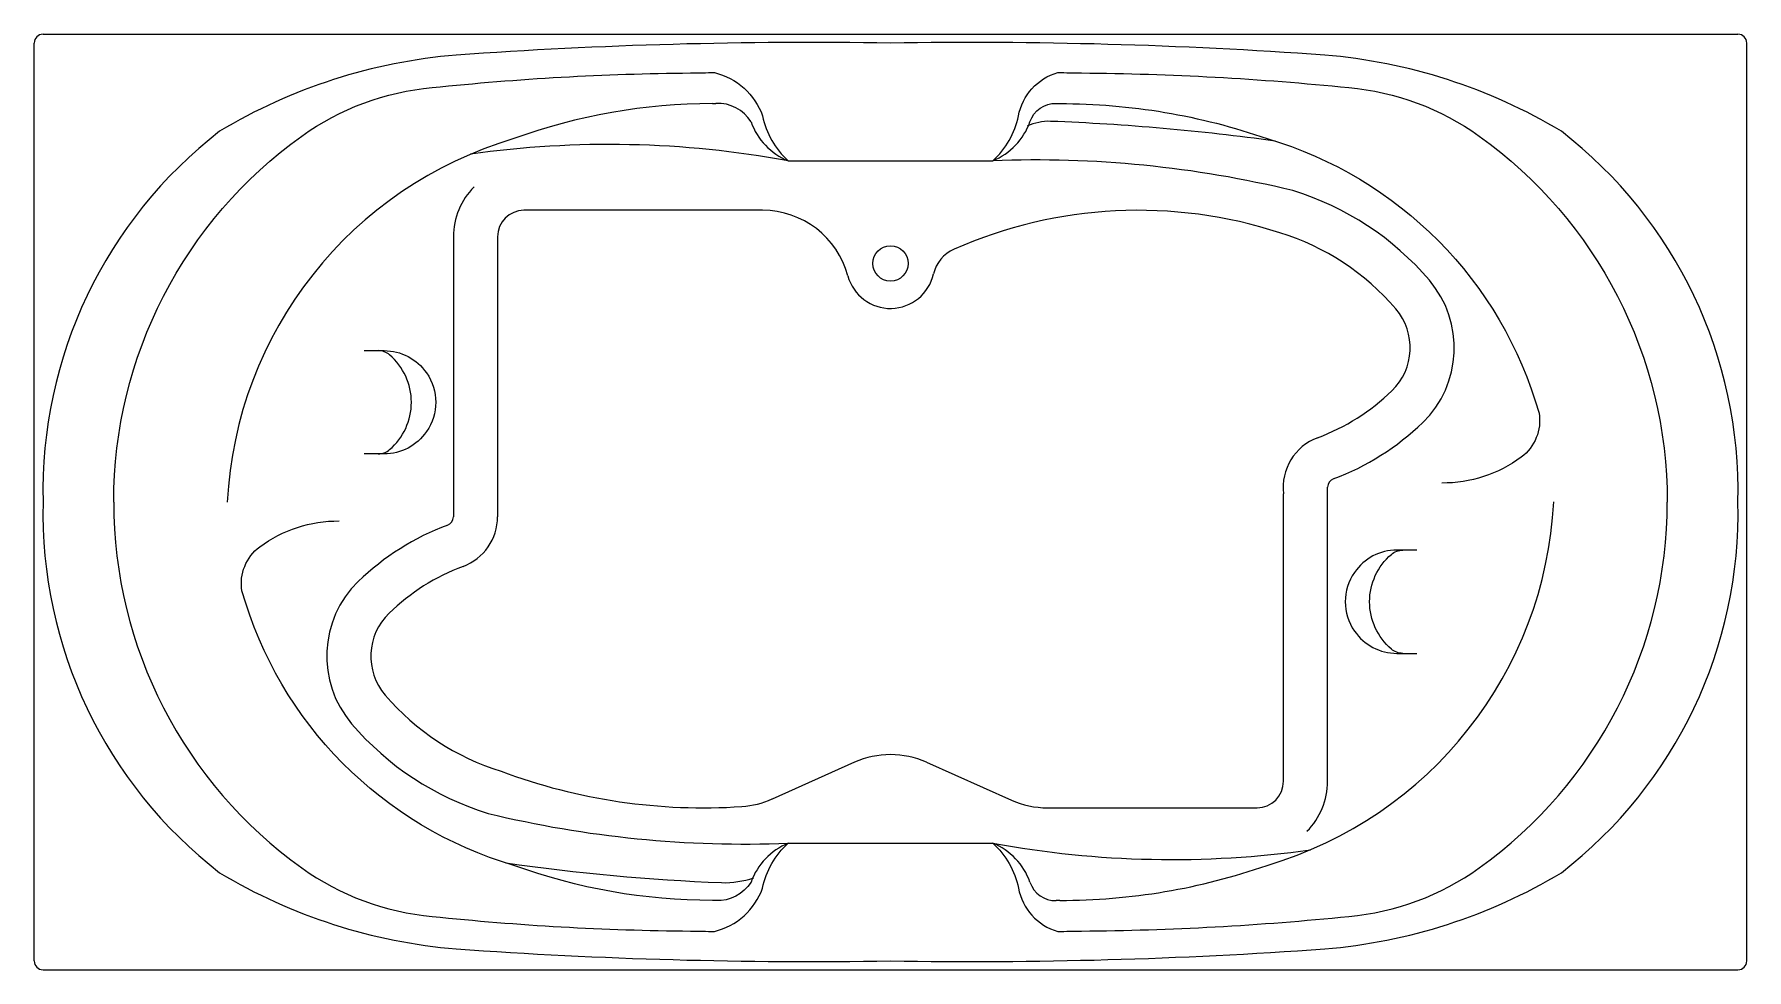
# Model space of a CAD drawing. Extents: x -0.97 to 0.97, y -1.06 to 0.
import ezdxf

# ---------------------------------------------------------------- set-up
doc = ezdxf.new("R2010")
doc.units = 0
doc.header["$LTSCALE"] = 10
doc.layers.get('0').update_dxf_attribs({"linetype": 'CONTINUOUS'})

msp = doc.modelspace()

# ---------------------------------------------------------------- linework, layer by layer
at = {"color": 0}
for p, q in [((-0.96, 0), (0.96, 0)), ((-0.97, -1.05), (-0.97, -0.01)), ((0.97, -1.05), (0.97, -0.01)), ((-0.1449, -0.1995), (-0.4152, -0.1995)), ((-0.4952, -0.2295), (-0.4952, -0.5467)), ((-0.4452, -0.2295), (-0.4452, -0.5467)), ((0.4452, -0.8465), (0.4452, -0.5206)), ((0.4952, -0.8465), (0.4952, -0.5133)), ((-0.0408, -0.8249), (-0.1341, -0.8666)), ((0.0408, -0.8249), (0.1369, -0.8678)), ((0.1777, -0.8765), (0.4152, -0.8765)), ((-0.96, -1.06), (0.96, -1.06))]:
    msp.add_line(p, q, dxfattribs=at)
msp.add_lwpolyline([(0.96, -0.53, 0.238642), (0.76, -0.11, 0.115707), (0.4919, -0.0237, 0.02191), (0, -0.01, 0.02191), (-0.4919, -0.0237, 0.115707), (-0.76, -0.11, 0.238642), (-0.96, -0.53, 0.238642), (-0.76, -0.95, 0.115707), (-0.4919, -1.0363, 0.02191), (0, -1.05, 0.02191), (0.4919, -1.0363, 0.115707), (0.76, -0.95, 0.238642)], format="xyb", close=True, dxfattribs=at)
for points in [[(-0.88, -0.53, -0.24193), (-0.6669, -0.1153, -0.133716), (-0.5191, -0.0605, -0.024332), (-0.2264, -0.0439, -0.002826), (-0.1995, -0.0434, -0.254066), (-0.1449, -0.0926, 0.164824), (-0.1159, -0.1433), (0.1159, -0.1433, 0.164824), (0.1449, -0.0926, -0.281183), (0.1895, -0.0434, -0.002826), (0.2164, -0.0439, -0.02353), (0.5191, -0.0605, -0.133716), (0.6669, -0.1153, -0.24193), (0.88, -0.53)], [(0.1159, -0.1433, 0.213295), (0.158, -0.0992, -0.330277), (0.1878, -0.0783, 0.000177), (0.1917, -0.0785, -0.083577), (0.4266, -0.1182, -0.257262), (0.7347, -0.4293, -0.280873), (0.7145, -0.4792, -0.162651), (0.6246, -0.5085)], [(0.4359, -0.1211, 0.02475), (0.1814, -0.0987, 0.121745), (0.155, -0.1042, 0.089153)], [(-0.5962, -0.3585), (-0.5737, -0.3585, -0.246095), (-0.5256, -0.3837, -0.312404), (-0.5256, -0.4503, -0.246095), (-0.5737, -0.4755), (-0.5962, -0.4755)], [(-0.5804, -0.4755, 0.179416), (-0.5674, -0.4707, 0.459038), (-0.5674, -0.3634, 0.179416), (-0.5804, -0.3585)], [(-0.88, -0.53, 0.24193), (-0.6669, -0.9447, 0.133716), (-0.5191, -0.9995, 0.024332), (-0.2264, -1.0161, 0.002826), (-0.1995, -1.0166, 0.254066), (-0.1449, -0.9674, -0.164824), (-0.1159, -0.9167), (0.1159, -0.9167, -0.164824), (0.1449, -0.9674, 0.281183), (0.1895, -1.0166, 0.002826), (0.2164, -1.0161, 0.02353), (0.5191, -0.9995, 0.133716), (0.6669, -0.9447, 0.24193), (0.88, -0.53)], [(-0.1159, -0.9167, 0.213295), (-0.158, -0.9608, -0.267285), (-0.1978, -0.9817, 0.000177), (-0.2017, -0.9815, -0.087183), (-0.4266, -0.9418, -0.257262), (-0.7347, -0.6307, -0.280873), (-0.7145, -0.5808, -0.162651), (-0.6246, -0.5515)], [(0.5962, -0.5845), (0.5737, -0.5845, 0.246095), (0.5256, -0.6097, 0.312404), (0.5256, -0.6763, 0.246095), (0.5737, -0.7015), (0.5962, -0.7015)], [(0.5804, -0.7015, -0.179416), (0.5674, -0.6966, -0.459038), (0.5674, -0.5893, -0.179416), (0.5804, -0.5845)], [(-0.4359, -0.9389, 0.025754), (-0.1914, -0.9613, 0.089153), (-0.155, -0.9558, 0.089153)]]:
    msp.add_lwpolyline(points, format="xyb", dxfattribs=at)
msp.add_circle((0, -0.2597), 0.02, dxfattribs=at)
msp.add_circle((0, -0.2597), 0.02, dxfattribs=at)
for centre, radius, start, end in [((-0.96, -0.01), 0.01, 90, 180), ((0.96, -0.01), 0.01, 0, 90), ((-0.2011, -0.7385), 0.66, 90.0492, 109.9797), ((-0.421, 5.4428), 5.5257, 272.2748, 272.3155), ((-0.1959, -0.1233), 0.045, 32.4574, 92.3155), ((-0.0875, -0.0742), 0.0748, 199.509, 247.6709), ((-0.2984, -0.5534), 0.4536, 106.4183, 177.0481), ((-0.3188, -1.2482), 1.1233, 79.5921, 98.0378), ((0.1642, -1.3832), 1.2408, 76.4032, 92.2289), ((-0.4152, -0.2295), 0.08, 135, 180), ((0.3589, -0.4934), 0.3307, 40.4669, 72.9568), ((-0.4152, -0.2295), 0.03, 90, 180), ((-0.1449, -0.2995), 0.1, 14.9896, 90), ((0.2809, -0.7162), 0.5167, 71.9219, 113.844), ((0.3589, -0.4934), 0.2807, 40.4669, 72.9568), ((0.0878, -0.2803), 0.04, 113.2976, 167.3986), ((0, -0.2607), 0.05, 194.9896, 347.3986), ((0.5208, -0.3553), 0.1179, 314.1512, 40.4669), ((0.5208, -0.3553), 0.0679, 314.1512, 40.4669), ((0.3996, -0.2304), 0.2419, 290.3898, 314.1512), ((0.3996, -0.2304), 0.2919, 290.4642, 314.1512), ((0.5049, -0.5135), 0.0601, 110.3898, 186.808), ((0.5052, -0.5133), 0.01, 110.4642, 180), ((0.2984, -0.5066), 0.4536, 286.4183, 357.0481), ((-0.3996, -0.8296), 0.2919, 110.4642, 134.1512), ((-0.5052, -0.5467), 0.01, 290.4642, 0), ((-0.5052, -0.5467), 0.06, 290.4642, 0), ((-0.5208, -0.7047), 0.1179, 134.1512, 220.4669), ((-0.3996, -0.8296), 0.2419, 110.4642, 134.1512), ((-0.5208, -0.7047), 0.0679, 134.1512, 220.4669), ((-0.3589, -0.5666), 0.2807, 220.4669, 252.9568), ((-0.3589, -0.5666), 0.3307, 220.4669, 252.9568), ((0, -0.9162), 0.1, 65.9398, 114.0602), ((-0.2119, -0.2213), 0.6552, 249.5105, 273.8175), ((0.4152, -0.8465), 0.03, 270, 360), ((0.4152, -0.8465), 0.08, 315, 0), ((-0.1749, -0.7752), 0.1, 273.8175, 294.0602), ((0.1777, -0.7765), 0.1, 245.9398, 270), ((-0.1642, 0.3232), 1.2408, 256.4032, 272.2289), ((0.3188, 0.1882), 1.1233, 259.5921, 278.0378), ((0.0875, -0.9858), 0.0748, 19.509, 67.6709), ((0.1912, -0.2638), 0.7177, 270.0412, 289.1513), ((0.1869, -0.9512), 0.0305, 198.504, 271.6128), ((0.411, -6.5028), 5.5257, 92.2748, 92.3155), ((-0.96, -1.05), 0.01, 180, 270), ((0.96, -1.05), 0.01, 270, 0)]:
    msp.add_arc(centre, radius, start, end, dxfattribs=at)

doc.saveas('drawing.dxf')
